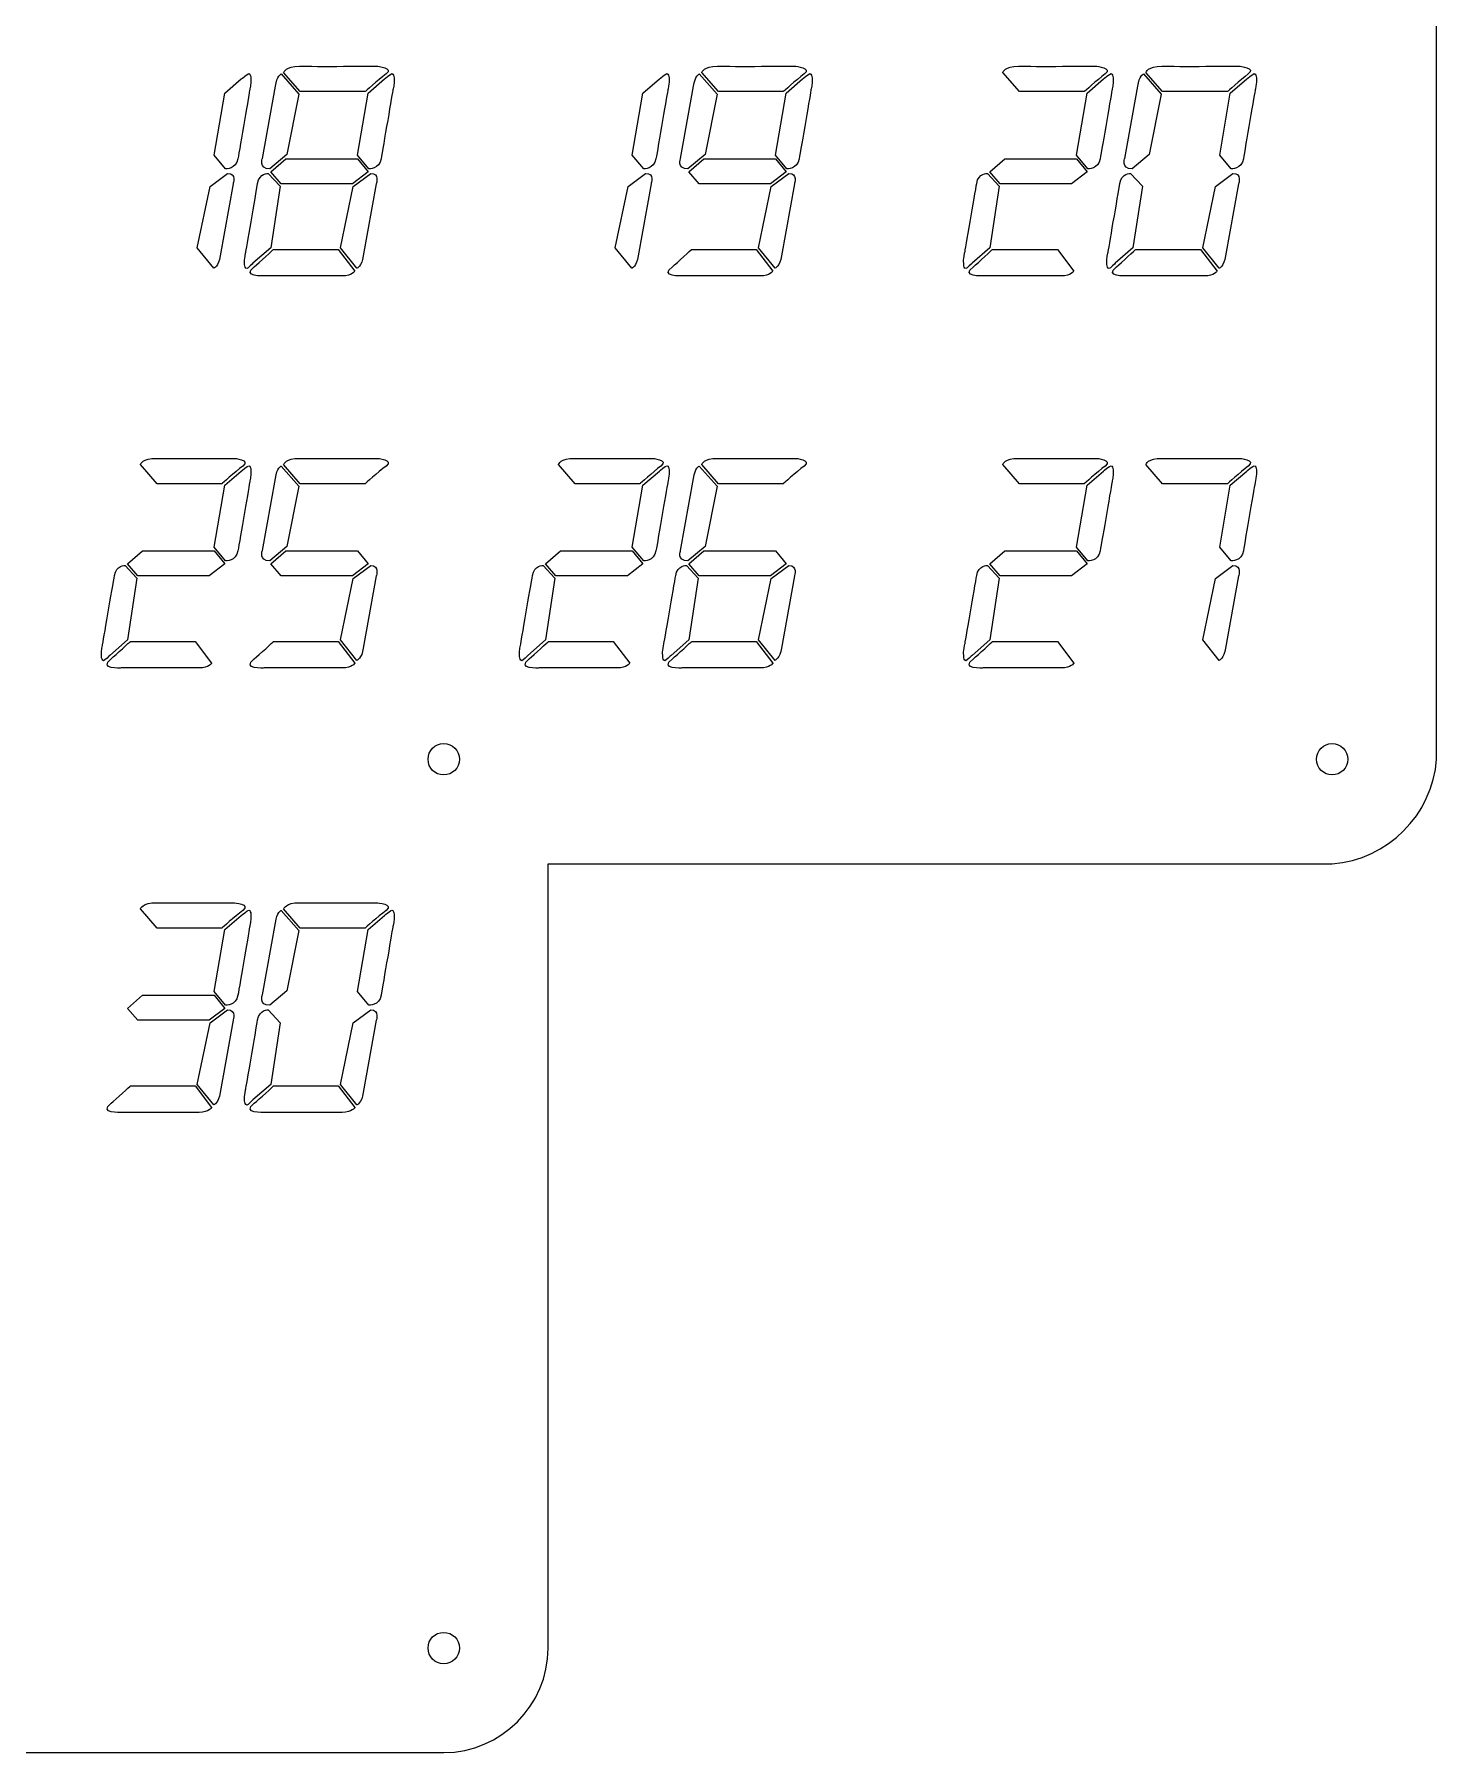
# Model space of a CAD drawing. Header units: millimetres. Extents: x 1990 to 2595, y 1357 to 1962.
# Drawn here: x 2326.2 to 2594.5, y 1357.1 to 1685.7 of the extents above; entities that cross this region are included whole.
import ezdxf

# ---------------------------------------------------------------- set-up
doc = ezdxf.new("R2010")
doc.units = ezdxf.units.MM

msp = doc.modelspace()

# ---------------------------------------------------------------- linework, layer by layer
at = {"color": 7, "linetype": 'Continuous', "lineweight": 25}
for p, q in [((2594.54, 1547.09), (2594.54, 1772.09)), ((2362.66, 1674.51), (2365.81, 1677.22)), ((2373.43, 1678.18), (2376.84, 1674.33)), ((2377.09, 1674.79), (2373.91, 1678.48)), ((2390.06, 1674.51), (2393.22, 1677.22)), ((2442.66, 1674.51), (2445.81, 1677.22)), ((2453.43, 1678.18), (2456.84, 1674.33)), ((2457.09, 1674.79), (2453.91, 1678.48)), ((2470.06, 1674.51), (2473.22, 1677.22)), ((2514.69, 1674.79), (2511.51, 1678.48)), ((2527.66, 1674.51), (2530.81, 1677.22)), ((2538.43, 1678.18), (2541.84, 1674.33)), ((2542.09, 1674.79), (2538.91, 1678.48)), ((2555.06, 1674.51), (2558.22, 1677.22)), ((2360.63, 1662.65), (2362.66, 1674.51)), ((2369.85, 1662.01), (2372.34, 1675.82)), ((2376.84, 1674.33), (2374.54, 1662.77)), ((2389.52, 1674.79), (2377.09, 1674.79)), ((2388.03, 1662.65), (2390.06, 1674.51)), ((2440.63, 1662.65), (2442.66, 1674.51)), ((2449.85, 1662.01), (2452.34, 1675.82)), ((2456.84, 1674.33), (2454.54, 1662.77)), ((2469.52, 1674.79), (2457.09, 1674.79)), ((2468.03, 1662.65), (2470.06, 1674.51)), ((2527.12, 1674.79), (2514.69, 1674.79)), ((2525.63, 1662.65), (2527.66, 1674.51)), ((2534.85, 1662.01), (2537.34, 1675.82)), ((2541.84, 1674.33), (2539.54, 1662.77)), ((2554.52, 1674.79), (2542.09, 1674.79)), ((2553.03, 1662.65), (2555.06, 1674.51)), ((2362.81, 1660.03), (2360.63, 1662.65)), ((2374.54, 1662.77), (2371.27, 1660.03)), ((2371.44, 1659.45), (2374.31, 1661.96)), ((2374.31, 1661.96), (2388.03, 1661.96)), ((2390.21, 1660.03), (2388.03, 1662.65)), ((2388.03, 1661.96), (2390.06, 1659.45)), ((2442.81, 1660.03), (2440.63, 1662.65)), ((2454.54, 1662.77), (2451.27, 1660.03)), ((2451.44, 1659.45), (2454.31, 1661.96)), ((2454.31, 1661.96), (2468.03, 1661.96)), ((2470.21, 1660.03), (2468.03, 1662.65)), ((2468.03, 1661.96), (2470.06, 1659.45)), ((2509.04, 1659.45), (2511.91, 1661.96)), ((2511.91, 1661.96), (2525.63, 1661.96)), ((2527.81, 1660.03), (2525.63, 1662.65)), ((2525.63, 1661.96), (2527.66, 1659.45)), ((2539.54, 1662.77), (2536.27, 1660.03)), ((2555.21, 1660.03), (2553.03, 1662.65)), ((2357.37, 1644.91), (2359.82, 1656.65)), ((2359.82, 1656.65), (2363.17, 1659.16)), ((2364.24, 1657.18), (2361.75, 1643.37)), ((2370.97, 1659.16), (2373.23, 1656.7)), ((2373.23, 1656.7), (2371.43, 1644.91)), ((2373.42, 1657.18), (2371.44, 1659.45)), ((2387.08, 1657.18), (2373.42, 1657.18)), ((2384.77, 1644.91), (2387.22, 1656.65)), ((2390.06, 1659.45), (2387.08, 1657.18)), ((2387.22, 1656.65), (2390.57, 1659.16)), ((2391.64, 1657.18), (2389.15, 1643.37)), ((2437.37, 1644.91), (2439.82, 1656.65)), ((2439.82, 1656.65), (2443.17, 1659.16)), ((2444.24, 1657.18), (2441.75, 1643.37)), ((2453.42, 1657.18), (2451.44, 1659.45)), ((2467.08, 1657.18), (2453.42, 1657.18)), ((2464.77, 1644.91), (2467.22, 1656.65)), ((2470.06, 1659.45), (2467.08, 1657.18)), ((2467.22, 1656.65), (2470.57, 1659.16)), ((2471.64, 1657.18), (2469.15, 1643.37)), ((2508.57, 1659.16), (2510.83, 1656.7)), ((2510.83, 1656.7), (2509.03, 1644.91)), ((2511.02, 1657.18), (2509.04, 1659.45)), ((2524.68, 1657.18), (2511.02, 1657.18)), ((2527.66, 1659.45), (2524.68, 1657.18)), ((2535.97, 1659.16), (2538.23, 1656.7)), ((2538.23, 1656.7), (2536.43, 1644.91)), ((2549.77, 1644.91), (2552.22, 1656.65)), ((2552.22, 1656.65), (2555.57, 1659.16)), ((2556.64, 1657.18), (2554.15, 1643.37)), ((2360.54, 1641), (2357.37, 1644.91)), ((2371.43, 1644.91), (2368.04, 1641.97)), ((2371.98, 1644.62), (2384.36, 1644.62)), ((2384.36, 1644.62), (2387.53, 1640.47)), ((2387.94, 1641), (2384.77, 1644.91)), ((2440.54, 1641), (2437.37, 1644.91)), ((2451.98, 1644.62), (2464.36, 1644.62)), ((2464.36, 1644.62), (2467.53, 1640.47)), ((2467.94, 1641), (2464.77, 1644.91)), ((2509.03, 1644.91), (2505.64, 1641.97)), ((2509.57, 1644.62), (2521.96, 1644.62)), ((2521.96, 1644.62), (2525.13, 1640.47)), ((2536.43, 1644.91), (2533.04, 1641.97)), ((2536.98, 1644.62), (2549.36, 1644.62)), ((2549.36, 1644.62), (2552.53, 1640.47)), ((2552.94, 1641), (2549.77, 1644.91)), ((2349.69, 1599.79), (2346.51, 1603.48)), ((2362.66, 1599.51), (2365.81, 1602.22)), ((2369.85, 1587.01), (2372.34, 1600.82)), ((2373.43, 1603.18), (2376.84, 1599.33)), ((2377.09, 1599.79), (2373.91, 1603.48)), ((2429.69, 1599.79), (2426.51, 1603.48)), ((2442.66, 1599.51), (2445.81, 1602.22)), ((2449.85, 1587.01), (2452.34, 1600.82)), ((2453.43, 1603.18), (2456.84, 1599.33)), ((2457.09, 1599.79), (2453.91, 1603.48)), ((2514.69, 1599.79), (2511.51, 1603.48)), ((2527.66, 1599.51), (2530.81, 1602.22)), ((2542.09, 1599.79), (2538.91, 1603.48)), ((2555.06, 1599.51), (2558.22, 1602.22)), ((2362.12, 1599.79), (2349.69, 1599.79)), ((2360.63, 1587.65), (2362.66, 1599.51)), ((2376.84, 1599.33), (2374.54, 1587.77)), ((2389.52, 1599.79), (2377.09, 1599.79)), ((2442.12, 1599.79), (2429.69, 1599.79)), ((2440.63, 1587.65), (2442.66, 1599.51)), ((2456.84, 1599.33), (2454.54, 1587.77)), ((2469.52, 1599.79), (2457.09, 1599.79)), ((2527.12, 1599.79), (2514.69, 1599.79)), ((2525.63, 1587.65), (2527.66, 1599.51)), ((2554.52, 1599.79), (2542.09, 1599.79)), ((2553.03, 1587.65), (2555.06, 1599.51)), ((2362.81, 1585.03), (2360.63, 1587.65)), ((2374.54, 1587.77), (2371.27, 1585.03)), ((2442.81, 1585.03), (2440.63, 1587.65)), ((2454.54, 1587.77), (2451.27, 1585.03)), ((2527.81, 1585.03), (2525.63, 1587.65)), ((2555.21, 1585.03), (2553.03, 1587.65)), ((2343.57, 1584.16), (2345.83, 1581.7)), ((2344.04, 1584.45), (2346.91, 1586.96)), ((2346.02, 1582.18), (2344.04, 1584.45)), ((2346.91, 1586.96), (2360.63, 1586.96)), ((2362.66, 1584.45), (2359.68, 1582.18)), ((2360.63, 1586.96), (2362.66, 1584.45)), ((2371.44, 1584.45), (2374.31, 1586.96)), ((2373.42, 1582.18), (2371.44, 1584.45)), ((2374.31, 1586.96), (2388.03, 1586.96)), ((2390.06, 1584.45), (2387.08, 1582.18)), ((2387.22, 1581.65), (2390.57, 1584.16)), ((2388.03, 1586.96), (2390.06, 1584.45)), ((2423.57, 1584.16), (2425.83, 1581.7)), ((2424.04, 1584.45), (2426.91, 1586.96)), ((2426.02, 1582.18), (2424.04, 1584.45)), ((2426.91, 1586.96), (2440.63, 1586.96)), ((2442.66, 1584.45), (2439.68, 1582.18)), ((2440.63, 1586.96), (2442.66, 1584.45)), ((2450.97, 1584.16), (2453.23, 1581.7)), ((2451.44, 1584.45), (2454.31, 1586.96)), ((2453.42, 1582.18), (2451.44, 1584.45)), ((2454.31, 1586.96), (2468.03, 1586.96)), ((2470.06, 1584.45), (2467.08, 1582.18)), ((2467.22, 1581.65), (2470.57, 1584.16)), ((2468.03, 1586.96), (2470.06, 1584.45)), ((2508.57, 1584.16), (2510.83, 1581.7)), ((2509.04, 1584.45), (2511.91, 1586.96)), ((2511.02, 1582.18), (2509.04, 1584.45)), ((2511.91, 1586.96), (2525.63, 1586.96)), ((2527.66, 1584.45), (2524.68, 1582.18)), ((2525.63, 1586.96), (2527.66, 1584.45)), ((2552.22, 1581.65), (2555.57, 1584.16)), ((2345.83, 1581.7), (2344.03, 1569.91)), ((2359.68, 1582.18), (2346.02, 1582.18)), ((2387.08, 1582.18), (2373.42, 1582.18)), ((2384.77, 1569.91), (2387.22, 1581.65)), ((2391.64, 1582.18), (2389.15, 1568.37)), ((2425.83, 1581.7), (2424.03, 1569.91)), ((2439.68, 1582.18), (2426.02, 1582.18)), ((2453.23, 1581.7), (2451.43, 1569.91)), ((2467.08, 1582.18), (2453.42, 1582.18)), ((2464.77, 1569.91), (2467.22, 1581.65)), ((2471.64, 1582.18), (2469.15, 1568.37)), ((2510.83, 1581.7), (2509.03, 1569.91)), ((2524.68, 1582.18), (2511.02, 1582.18)), ((2549.77, 1569.91), (2552.22, 1581.65)), ((2556.64, 1582.18), (2554.15, 1568.37)), ((2344.03, 1569.91), (2340.64, 1566.97)), ((2344.57, 1569.62), (2356.96, 1569.62)), ((2356.96, 1569.62), (2360.13, 1565.47)), ((2371.98, 1569.62), (2384.36, 1569.62)), ((2384.36, 1569.62), (2387.53, 1565.47)), ((2387.94, 1566), (2384.77, 1569.91)), ((2424.03, 1569.91), (2420.64, 1566.97)), ((2424.57, 1569.62), (2436.96, 1569.62)), ((2436.96, 1569.62), (2440.13, 1565.47)), ((2451.43, 1569.91), (2448.04, 1566.97)), ((2451.98, 1569.62), (2464.36, 1569.62)), ((2464.36, 1569.62), (2467.53, 1565.47)), ((2467.94, 1566), (2464.77, 1569.91)), ((2509.03, 1569.91), (2505.64, 1566.97)), ((2509.57, 1569.62), (2521.96, 1569.62)), ((2521.96, 1569.62), (2525.13, 1565.47)), ((2552.94, 1566), (2549.77, 1569.91)), ((2424.54, 1527.09), (2574.54, 1527.09)), ((2424.54, 1377.09), (2424.54, 1527.09)), ((2349.69, 1514.79), (2346.51, 1518.48)), ((2377.09, 1514.79), (2373.91, 1518.48)), ((2362.66, 1514.51), (2365.81, 1517.22)), ((2369.85, 1502.01), (2372.34, 1515.82)), ((2373.43, 1518.18), (2376.84, 1514.33)), ((2390.06, 1514.51), (2393.22, 1517.22)), ((2362.12, 1514.79), (2349.69, 1514.79)), ((2360.63, 1502.65), (2362.66, 1514.51)), ((2376.84, 1514.33), (2374.54, 1502.77)), ((2389.52, 1514.79), (2377.09, 1514.79)), ((2388.03, 1502.65), (2390.06, 1514.51)), ((2344.04, 1499.45), (2346.91, 1501.96)), ((2346.91, 1501.96), (2360.63, 1501.96)), ((2362.81, 1500.03), (2360.63, 1502.65)), ((2360.63, 1501.96), (2362.66, 1499.45)), ((2374.54, 1502.77), (2371.27, 1500.03)), ((2390.21, 1500.03), (2388.03, 1502.65)), ((2346.02, 1497.18), (2344.04, 1499.45)), ((2362.66, 1499.45), (2359.68, 1497.18)), ((2359.82, 1496.65), (2363.17, 1499.16)), ((2370.97, 1499.16), (2373.23, 1496.7)), ((2387.22, 1496.65), (2390.57, 1499.16)), ((2359.68, 1497.18), (2346.02, 1497.18)), ((2357.37, 1484.91), (2359.82, 1496.65)), ((2364.24, 1497.18), (2361.75, 1483.37)), ((2373.23, 1496.7), (2371.43, 1484.91)), ((2384.77, 1484.91), (2387.22, 1496.65)), ((2391.64, 1497.18), (2389.15, 1483.37)), ((2344.57, 1484.62), (2356.96, 1484.62)), ((2356.96, 1484.62), (2360.13, 1480.47)), ((2360.54, 1481), (2357.37, 1484.91)), ((2371.43, 1484.91), (2368.04, 1481.97)), ((2371.98, 1484.62), (2384.36, 1484.62)), ((2384.36, 1484.62), (2387.53, 1480.47)), ((2387.94, 1481), (2384.77, 1484.91)), ((2179.54, 1357.09), (2404.54, 1357.09))]:
    msp.add_line(p, q, dxfattribs=at)
for centre in [(2404.54, 1547.09), (2574.54, 1547.09), (2404.54, 1377.09)]:
    msp.add_circle(centre, 3, dxfattribs=at)
for centre, radius, start, end in [((2572.82, 1548.81), 21.79, 274.5352, 355.4648), ((2404.35, 1377.29), 20.2, 270.5517, 359.4483)]:
    msp.add_arc(centre, radius, start, end, dxfattribs=at)
for points in [[(2373.91, 1678.48), (2373.91, 1678.48), (2374.29, 1679.69), (2376.95, 1679.65)], [(2376.95, 1679.65), (2379.61, 1679.6), (2391.78, 1679.65), (2391.78, 1679.65)], [(2391.78, 1679.65), (2391.78, 1679.65), (2395.1, 1679.38), (2393.5, 1678.18)], [(2453.91, 1678.48), (2453.91, 1678.48), (2454.29, 1679.69), (2456.95, 1679.65)], [(2456.95, 1679.65), (2459.61, 1679.6), (2471.78, 1679.65), (2471.78, 1679.65)], [(2471.78, 1679.65), (2471.78, 1679.65), (2475.1, 1679.38), (2473.5, 1678.18)], [(2511.51, 1678.48), (2511.51, 1678.48), (2511.89, 1679.69), (2514.55, 1679.65)], [(2514.55, 1679.65), (2517.21, 1679.6), (2529.38, 1679.65), (2529.38, 1679.65)], [(2529.38, 1679.65), (2529.38, 1679.65), (2532.7, 1679.38), (2531.1, 1678.18)], [(2538.91, 1678.48), (2538.91, 1678.48), (2539.29, 1679.69), (2541.95, 1679.65)], [(2541.95, 1679.65), (2544.61, 1679.6), (2556.78, 1679.65), (2556.78, 1679.65)], [(2556.78, 1679.65), (2556.78, 1679.65), (2560.1, 1679.38), (2558.5, 1678.18)], [(2365.81, 1677.22), (2365.81, 1677.22), (2367.06, 1678.28), (2367.23, 1678.24)], [(2367.23, 1678.24), (2367.51, 1678.18), (2367.62, 1677.76), (2367.65, 1677.44)], [(2367.65, 1677.44), (2367.75, 1676.35), (2367.42, 1675.11), (2367.42, 1675.11)], [(2372.34, 1675.82), (2372.62, 1677.85), (2373.43, 1678.18), (2373.43, 1678.18)], [(2393.5, 1678.18), (2391.91, 1676.97), (2389.52, 1674.79), (2389.52, 1674.79)], [(2393.22, 1677.22), (2393.22, 1677.22), (2394.46, 1678.28), (2394.63, 1678.24)], [(2394.63, 1678.24), (2394.91, 1678.18), (2395.02, 1677.76), (2395.05, 1677.44)], [(2395.05, 1677.44), (2395.15, 1676.35), (2394.82, 1675.11), (2394.82, 1675.11)], [(2445.81, 1677.22), (2445.81, 1677.22), (2447.06, 1678.28), (2447.23, 1678.24)], [(2447.23, 1678.24), (2447.51, 1678.18), (2447.62, 1677.76), (2447.65, 1677.44)], [(2447.65, 1677.44), (2447.75, 1676.35), (2447.42, 1675.11), (2447.42, 1675.11)], [(2452.34, 1675.82), (2452.62, 1677.85), (2453.43, 1678.18), (2453.43, 1678.18)], [(2473.5, 1678.18), (2471.91, 1676.97), (2469.52, 1674.79), (2469.52, 1674.79)], [(2473.22, 1677.22), (2473.22, 1677.22), (2474.46, 1678.28), (2474.63, 1678.24)], [(2474.63, 1678.24), (2474.91, 1678.18), (2475.02, 1677.76), (2475.05, 1677.44)], [(2475.05, 1677.44), (2475.15, 1676.35), (2474.82, 1675.11), (2474.82, 1675.11)], [(2531.1, 1678.18), (2529.51, 1676.97), (2527.12, 1674.79), (2527.12, 1674.79)], [(2530.81, 1677.22), (2530.81, 1677.22), (2532.06, 1678.28), (2532.23, 1678.24)], [(2532.23, 1678.24), (2532.51, 1678.18), (2532.62, 1677.76), (2532.65, 1677.44)], [(2532.65, 1677.44), (2532.75, 1676.35), (2532.42, 1675.11), (2532.42, 1675.11)], [(2537.34, 1675.82), (2537.62, 1677.85), (2538.43, 1678.18), (2538.43, 1678.18)], [(2558.5, 1678.18), (2556.91, 1676.97), (2554.52, 1674.79), (2554.52, 1674.79)], [(2558.22, 1677.22), (2558.22, 1677.22), (2559.46, 1678.28), (2559.63, 1678.24)], [(2559.63, 1678.24), (2559.91, 1678.18), (2560.02, 1677.76), (2560.05, 1677.44)], [(2560.05, 1677.44), (2560.15, 1676.35), (2559.82, 1675.11), (2559.82, 1675.11)], [(2367.42, 1675.11), (2367.42, 1675.11), (2365.5, 1663.98), (2365.16, 1661.96)], [(2394.82, 1675.11), (2394.82, 1675.11), (2392.9, 1663.98), (2392.56, 1661.96)], [(2447.42, 1675.11), (2447.42, 1675.11), (2445.5, 1663.98), (2445.16, 1661.96)], [(2474.82, 1675.11), (2474.82, 1675.11), (2472.9, 1663.98), (2472.56, 1661.96)], [(2532.42, 1675.11), (2532.42, 1675.11), (2530.5, 1663.98), (2530.16, 1661.96)], [(2559.82, 1675.11), (2559.82, 1675.11), (2557.9, 1663.98), (2557.56, 1661.96)], [(2365.16, 1661.96), (2364.82, 1659.93), (2362.81, 1660.03), (2362.81, 1660.03)], [(2371.27, 1660.03), (2369.09, 1660.03), (2369.85, 1662.01), (2369.85, 1662.01)], [(2392.56, 1661.96), (2392.23, 1659.93), (2390.21, 1660.03), (2390.21, 1660.03)], [(2445.16, 1661.96), (2444.82, 1659.93), (2442.81, 1660.03), (2442.81, 1660.03)], [(2451.27, 1660.03), (2449.09, 1660.03), (2449.85, 1662.01), (2449.85, 1662.01)], [(2472.56, 1661.96), (2472.23, 1659.93), (2470.21, 1660.03), (2470.21, 1660.03)], [(2530.16, 1661.96), (2529.82, 1659.93), (2527.81, 1660.03), (2527.81, 1660.03)], [(2536.27, 1660.03), (2534.09, 1660.03), (2534.85, 1662.01), (2534.85, 1662.01)], [(2557.56, 1661.96), (2557.23, 1659.93), (2555.21, 1660.03), (2555.21, 1660.03)], [(2363.17, 1659.16), (2364.95, 1659.16), (2364.24, 1657.18), (2364.24, 1657.18)], [(2366.67, 1644.08), (2366.67, 1644.08), (2368.59, 1655.21), (2368.93, 1657.23)], [(2368.93, 1657.23), (2369.26, 1659.25), (2370.97, 1659.16), (2370.97, 1659.16)], [(2390.57, 1659.16), (2392.35, 1659.16), (2391.64, 1657.18), (2391.64, 1657.18)], [(2443.17, 1659.16), (2444.95, 1659.16), (2444.24, 1657.18), (2444.24, 1657.18)], [(2470.57, 1659.16), (2472.35, 1659.16), (2471.64, 1657.18), (2471.64, 1657.18)], [(2504.27, 1644.08), (2504.27, 1644.08), (2506.19, 1655.21), (2506.53, 1657.23)], [(2506.53, 1657.23), (2506.86, 1659.25), (2508.57, 1659.16), (2508.57, 1659.16)], [(2531.67, 1644.08), (2531.67, 1644.08), (2533.59, 1655.21), (2533.93, 1657.23)], [(2533.93, 1657.23), (2534.26, 1659.25), (2535.97, 1659.16), (2535.97, 1659.16)], [(2555.57, 1659.16), (2557.35, 1659.16), (2556.64, 1657.18), (2556.64, 1657.18)], [(2361.75, 1643.37), (2361.47, 1641.34), (2360.54, 1641), (2360.54, 1641)], [(2366.44, 1641.75), (2366.34, 1642.83), (2366.67, 1644.08), (2366.67, 1644.08)], [(2368.29, 1641.31), (2369.2, 1642.05), (2371.98, 1644.62), (2371.98, 1644.62)], [(2389.15, 1643.37), (2388.87, 1641.34), (2387.94, 1641), (2387.94, 1641)], [(2441.75, 1643.37), (2441.47, 1641.34), (2440.54, 1641), (2440.54, 1641)], [(2448.29, 1641.31), (2449.2, 1642.05), (2451.98, 1644.62), (2451.98, 1644.62)], [(2469.15, 1643.37), (2468.87, 1641.34), (2467.94, 1641), (2467.94, 1641)], [(2504.04, 1641.75), (2503.93, 1642.83), (2504.27, 1644.08), (2504.27, 1644.08)], [(2505.89, 1641.31), (2506.8, 1642.05), (2509.57, 1644.62), (2509.57, 1644.62)], [(2531.44, 1641.75), (2531.34, 1642.83), (2531.67, 1644.08), (2531.67, 1644.08)], [(2533.29, 1641.31), (2534.2, 1642.05), (2536.98, 1644.62), (2536.98, 1644.62)], [(2554.15, 1643.37), (2553.87, 1641.34), (2552.94, 1641), (2552.94, 1641)], [(2370.19, 1639.55), (2370.19, 1639.55), (2365.74, 1639.26), (2368.29, 1641.31)], [(2366.86, 1640.94), (2366.58, 1641), (2366.47, 1641.43), (2366.44, 1641.75)], [(2368.04, 1641.97), (2368.04, 1641.97), (2367.03, 1640.91), (2366.86, 1640.94)], [(2450.19, 1639.55), (2450.19, 1639.55), (2445.74, 1639.26), (2448.29, 1641.31)], [(2507.79, 1639.55), (2507.79, 1639.55), (2503.34, 1639.26), (2505.89, 1641.31)], [(2504.46, 1640.94), (2504.18, 1641), (2504.07, 1641.43), (2504.04, 1641.75)], [(2505.64, 1641.97), (2505.64, 1641.97), (2504.63, 1640.91), (2504.46, 1640.94)], [(2535.19, 1639.55), (2535.19, 1639.55), (2530.74, 1639.26), (2533.29, 1641.31)], [(2531.86, 1640.94), (2531.58, 1641), (2531.47, 1641.43), (2531.44, 1641.75)], [(2533.04, 1641.97), (2533.04, 1641.97), (2532.03, 1640.91), (2531.86, 1640.94)], [(2346.51, 1603.48), (2346.51, 1603.48), (2346.89, 1604.69), (2349.55, 1604.65)], [(2349.55, 1604.65), (2352.21, 1604.6), (2364.38, 1604.65), (2364.38, 1604.65)], [(2364.38, 1604.65), (2364.38, 1604.65), (2367.7, 1604.38), (2366.1, 1603.18)], [(2373.91, 1603.48), (2373.91, 1603.48), (2374.29, 1604.69), (2376.95, 1604.65)], [(2376.95, 1604.65), (2379.61, 1604.6), (2391.78, 1604.65), (2391.78, 1604.65)], [(2391.78, 1604.65), (2391.78, 1604.65), (2395.1, 1604.38), (2393.5, 1603.18)], [(2426.51, 1603.48), (2426.51, 1603.48), (2426.89, 1604.69), (2429.55, 1604.65)], [(2429.55, 1604.65), (2432.21, 1604.6), (2444.38, 1604.65), (2444.38, 1604.65)], [(2444.38, 1604.65), (2444.38, 1604.65), (2447.7, 1604.38), (2446.1, 1603.18)], [(2453.91, 1603.48), (2453.91, 1603.48), (2454.29, 1604.69), (2456.95, 1604.65)], [(2456.95, 1604.65), (2459.61, 1604.6), (2471.78, 1604.65), (2471.78, 1604.65)], [(2471.78, 1604.65), (2471.78, 1604.65), (2475.1, 1604.38), (2473.5, 1603.18)], [(2511.51, 1603.48), (2511.51, 1603.48), (2511.89, 1604.69), (2514.55, 1604.65)], [(2514.55, 1604.65), (2517.21, 1604.6), (2529.38, 1604.65), (2529.38, 1604.65)], [(2529.38, 1604.65), (2529.38, 1604.65), (2532.7, 1604.38), (2531.1, 1603.18)], [(2538.91, 1603.48), (2538.91, 1603.48), (2539.29, 1604.69), (2541.95, 1604.65)], [(2541.95, 1604.65), (2544.61, 1604.6), (2556.78, 1604.65), (2556.78, 1604.65)], [(2556.78, 1604.65), (2556.78, 1604.65), (2560.1, 1604.38), (2558.5, 1603.18)], [(2366.1, 1603.18), (2364.51, 1601.97), (2362.12, 1599.79), (2362.12, 1599.79)], [(2365.81, 1602.22), (2365.81, 1602.22), (2367.06, 1603.28), (2367.23, 1603.24)], [(2367.23, 1603.24), (2367.51, 1603.18), (2367.62, 1602.76), (2367.65, 1602.44)], [(2367.65, 1602.44), (2367.75, 1601.35), (2367.42, 1600.11), (2367.42, 1600.11)], [(2372.34, 1600.82), (2372.62, 1602.85), (2373.43, 1603.18), (2373.43, 1603.18)], [(2393.5, 1603.18), (2391.91, 1601.97), (2389.52, 1599.79), (2389.52, 1599.79)], [(2446.1, 1603.18), (2444.51, 1601.97), (2442.12, 1599.79), (2442.12, 1599.79)], [(2445.81, 1602.22), (2445.81, 1602.22), (2447.06, 1603.28), (2447.23, 1603.24)], [(2447.23, 1603.24), (2447.51, 1603.18), (2447.62, 1602.76), (2447.65, 1602.44)], [(2447.65, 1602.44), (2447.75, 1601.35), (2447.42, 1600.11), (2447.42, 1600.11)], [(2452.34, 1600.82), (2452.62, 1602.85), (2453.43, 1603.18), (2453.43, 1603.18)], [(2473.5, 1603.18), (2471.91, 1601.97), (2469.52, 1599.79), (2469.52, 1599.79)], [(2531.1, 1603.18), (2529.51, 1601.97), (2527.12, 1599.79), (2527.12, 1599.79)], [(2530.81, 1602.22), (2530.81, 1602.22), (2532.06, 1603.28), (2532.23, 1603.24)], [(2532.23, 1603.24), (2532.51, 1603.18), (2532.62, 1602.76), (2532.65, 1602.44)], [(2532.65, 1602.44), (2532.75, 1601.35), (2532.42, 1600.11), (2532.42, 1600.11)], [(2558.5, 1603.18), (2556.91, 1601.97), (2554.52, 1599.79), (2554.52, 1599.79)], [(2558.22, 1602.22), (2558.22, 1602.22), (2559.46, 1603.28), (2559.63, 1603.24)], [(2559.63, 1603.24), (2559.91, 1603.18), (2560.02, 1602.76), (2560.05, 1602.44)], [(2560.05, 1602.44), (2560.15, 1601.35), (2559.82, 1600.11), (2559.82, 1600.11)], [(2367.42, 1600.11), (2367.42, 1600.11), (2365.5, 1588.98), (2365.16, 1586.96)], [(2447.42, 1600.11), (2447.42, 1600.11), (2445.5, 1588.98), (2445.16, 1586.96)], [(2532.42, 1600.11), (2532.42, 1600.11), (2530.5, 1588.98), (2530.16, 1586.96)], [(2559.82, 1600.11), (2559.82, 1600.11), (2557.9, 1588.98), (2557.56, 1586.96)], [(2341.53, 1582.23), (2341.86, 1584.25), (2343.57, 1584.16), (2343.57, 1584.16)], [(2365.16, 1586.96), (2364.82, 1584.93), (2362.81, 1585.03), (2362.81, 1585.03)], [(2371.27, 1585.03), (2369.09, 1585.03), (2369.85, 1587.01), (2369.85, 1587.01)], [(2390.57, 1584.16), (2392.35, 1584.16), (2391.64, 1582.18), (2391.64, 1582.18)], [(2421.53, 1582.23), (2421.86, 1584.25), (2423.57, 1584.16), (2423.57, 1584.16)], [(2445.16, 1586.96), (2444.82, 1584.93), (2442.81, 1585.03), (2442.81, 1585.03)], [(2448.93, 1582.23), (2449.26, 1584.25), (2450.97, 1584.16), (2450.97, 1584.16)], [(2451.27, 1585.03), (2449.09, 1585.03), (2449.85, 1587.01), (2449.85, 1587.01)], [(2470.57, 1584.16), (2472.35, 1584.16), (2471.64, 1582.18), (2471.64, 1582.18)], [(2506.53, 1582.23), (2506.86, 1584.25), (2508.57, 1584.16), (2508.57, 1584.16)], [(2530.16, 1586.96), (2529.82, 1584.93), (2527.81, 1585.03), (2527.81, 1585.03)], [(2557.56, 1586.96), (2557.23, 1584.93), (2555.21, 1585.03), (2555.21, 1585.03)], [(2555.57, 1584.16), (2557.35, 1584.16), (2556.64, 1582.18), (2556.64, 1582.18)], [(2339.27, 1569.08), (2339.27, 1569.08), (2341.19, 1580.21), (2341.53, 1582.23)], [(2419.27, 1569.08), (2419.27, 1569.08), (2421.19, 1580.21), (2421.53, 1582.23)], [(2446.67, 1569.08), (2446.67, 1569.08), (2448.59, 1580.21), (2448.93, 1582.23)], [(2504.27, 1569.08), (2504.27, 1569.08), (2506.19, 1580.21), (2506.53, 1582.23)], [(2339.04, 1566.75), (2338.93, 1567.83), (2339.27, 1569.08), (2339.27, 1569.08)], [(2340.89, 1566.31), (2341.8, 1567.05), (2344.57, 1569.62), (2344.57, 1569.62)], [(2368.29, 1566.31), (2369.2, 1567.05), (2371.98, 1569.62), (2371.98, 1569.62)], [(2389.15, 1568.37), (2388.87, 1566.34), (2387.94, 1566), (2387.94, 1566)], [(2419.04, 1566.75), (2418.93, 1567.83), (2419.27, 1569.08), (2419.27, 1569.08)], [(2420.89, 1566.31), (2421.8, 1567.05), (2424.57, 1569.62), (2424.57, 1569.62)], [(2446.44, 1566.75), (2446.34, 1567.83), (2446.67, 1569.08), (2446.67, 1569.08)], [(2448.29, 1566.31), (2449.2, 1567.05), (2451.98, 1569.62), (2451.98, 1569.62)], [(2469.15, 1568.37), (2468.87, 1566.34), (2467.94, 1566), (2467.94, 1566)], [(2504.04, 1566.75), (2503.93, 1567.83), (2504.27, 1569.08), (2504.27, 1569.08)], [(2505.89, 1566.31), (2506.8, 1567.05), (2509.57, 1569.62), (2509.57, 1569.62)], [(2554.15, 1568.37), (2553.87, 1566.34), (2552.94, 1566), (2552.94, 1566)], [(2342.79, 1564.55), (2342.79, 1564.55), (2338.34, 1564.26), (2340.89, 1566.31)], [(2339.46, 1565.94), (2339.18, 1566), (2339.07, 1566.43), (2339.04, 1566.75)], [(2340.64, 1566.97), (2340.64, 1566.97), (2339.63, 1565.91), (2339.46, 1565.94)], [(2370.19, 1564.55), (2370.19, 1564.55), (2365.74, 1564.26), (2368.29, 1566.31)], [(2422.79, 1564.55), (2422.79, 1564.55), (2418.34, 1564.26), (2420.89, 1566.31)], [(2419.46, 1565.94), (2419.18, 1566), (2419.07, 1566.43), (2419.04, 1566.75)], [(2420.64, 1566.97), (2420.64, 1566.97), (2419.63, 1565.91), (2419.46, 1565.94)], [(2450.19, 1564.55), (2450.19, 1564.55), (2445.74, 1564.26), (2448.29, 1566.31)], [(2446.86, 1565.94), (2446.58, 1566), (2446.47, 1566.43), (2446.44, 1566.75)], [(2448.04, 1566.97), (2448.04, 1566.97), (2447.03, 1565.91), (2446.86, 1565.94)], [(2507.79, 1564.55), (2507.79, 1564.55), (2503.34, 1564.26), (2505.89, 1566.31)], [(2504.46, 1565.94), (2504.18, 1566), (2504.07, 1566.43), (2504.04, 1566.75)], [(2505.64, 1566.97), (2505.64, 1566.97), (2504.63, 1565.91), (2504.46, 1565.94)], [(2346.51, 1518.48), (2346.51, 1518.48), (2346.89, 1519.69), (2349.55, 1519.65)], [(2349.55, 1519.65), (2352.21, 1519.6), (2364.38, 1519.65), (2364.38, 1519.65)], [(2364.38, 1519.65), (2364.38, 1519.65), (2367.7, 1519.38), (2366.1, 1518.18)], [(2373.91, 1518.48), (2373.91, 1518.48), (2374.29, 1519.69), (2376.95, 1519.65)], [(2376.95, 1519.65), (2379.61, 1519.6), (2391.78, 1519.65), (2391.78, 1519.65)], [(2391.78, 1519.65), (2391.78, 1519.65), (2395.1, 1519.38), (2393.5, 1518.18)], [(2366.1, 1518.18), (2364.51, 1516.97), (2362.12, 1514.79), (2362.12, 1514.79)], [(2367.42, 1515.11), (2367.42, 1515.11), (2365.5, 1503.98), (2365.16, 1501.96)], [(2365.81, 1517.22), (2365.81, 1517.22), (2367.06, 1518.28), (2367.23, 1518.24)], [(2367.23, 1518.24), (2367.51, 1518.18), (2367.62, 1517.76), (2367.65, 1517.44)], [(2367.65, 1517.44), (2367.75, 1516.35), (2367.42, 1515.11), (2367.42, 1515.11)], [(2372.34, 1515.82), (2372.62, 1517.85), (2373.43, 1518.18), (2373.43, 1518.18)], [(2393.5, 1518.18), (2391.91, 1516.97), (2389.52, 1514.79), (2389.52, 1514.79)], [(2394.82, 1515.11), (2394.82, 1515.11), (2392.9, 1503.98), (2392.56, 1501.96)], [(2393.22, 1517.22), (2393.22, 1517.22), (2394.46, 1518.28), (2394.63, 1518.24)], [(2394.63, 1518.24), (2394.91, 1518.18), (2395.02, 1517.76), (2395.05, 1517.44)], [(2395.05, 1517.44), (2395.15, 1516.35), (2394.82, 1515.11), (2394.82, 1515.11)], [(2365.16, 1501.96), (2364.82, 1499.93), (2362.81, 1500.03), (2362.81, 1500.03)], [(2371.27, 1500.03), (2369.09, 1500.03), (2369.85, 1502.01), (2369.85, 1502.01)], [(2392.56, 1501.96), (2392.23, 1499.93), (2390.21, 1500.03), (2390.21, 1500.03)], [(2363.17, 1499.16), (2364.95, 1499.16), (2364.24, 1497.18), (2364.24, 1497.18)], [(2368.93, 1497.23), (2369.26, 1499.25), (2370.97, 1499.16), (2370.97, 1499.16)], [(2390.57, 1499.16), (2392.35, 1499.16), (2391.64, 1497.18), (2391.64, 1497.18)], [(2366.67, 1484.08), (2366.67, 1484.08), (2368.59, 1495.21), (2368.93, 1497.23)], [(2340.89, 1481.31), (2341.8, 1482.05), (2344.57, 1484.62), (2344.57, 1484.62)], [(2361.75, 1483.37), (2361.47, 1481.34), (2360.54, 1481), (2360.54, 1481)], [(2366.44, 1481.75), (2366.34, 1482.83), (2366.67, 1484.08), (2366.67, 1484.08)], [(2368.29, 1481.31), (2369.2, 1482.05), (2371.98, 1484.62), (2371.98, 1484.62)], [(2389.15, 1483.37), (2388.87, 1481.34), (2387.94, 1481), (2387.94, 1481)], [(2342.79, 1479.55), (2342.79, 1479.55), (2338.34, 1479.26), (2340.89, 1481.31)], [(2370.19, 1479.55), (2370.19, 1479.55), (2365.74, 1479.26), (2368.29, 1481.31)], [(2366.86, 1480.94), (2366.58, 1481), (2366.47, 1481.43), (2366.44, 1481.75)], [(2368.04, 1481.97), (2368.04, 1481.97), (2367.03, 1480.91), (2366.86, 1480.94)]]:
    msp.add_open_spline(points, degree=3, dxfattribs=at)
for points in [[(2387.53, 1640.47), (2387.53, 1640.47), (2387, 1639.55), (2383.23, 1639.55), (2370.19, 1639.55), (2370.19, 1639.55)], [(2467.53, 1640.47), (2467.53, 1640.47), (2467, 1639.55), (2463.23, 1639.55), (2450.19, 1639.55), (2450.19, 1639.55)], [(2525.13, 1640.47), (2525.13, 1640.47), (2524.6, 1639.55), (2520.83, 1639.55), (2507.79, 1639.55), (2507.79, 1639.55)], [(2552.53, 1640.47), (2552.53, 1640.47), (2552, 1639.55), (2548.23, 1639.55), (2535.19, 1639.55), (2535.19, 1639.55)], [(2360.13, 1565.47), (2360.13, 1565.47), (2359.6, 1564.55), (2355.83, 1564.55), (2342.79, 1564.55), (2342.79, 1564.55)], [(2387.53, 1565.47), (2387.53, 1565.47), (2387, 1564.55), (2383.23, 1564.55), (2370.19, 1564.55), (2370.19, 1564.55)], [(2440.13, 1565.47), (2440.13, 1565.47), (2439.6, 1564.55), (2435.83, 1564.55), (2422.79, 1564.55), (2422.79, 1564.55)], [(2467.53, 1565.47), (2467.53, 1565.47), (2467, 1564.55), (2463.23, 1564.55), (2450.19, 1564.55), (2450.19, 1564.55)], [(2525.13, 1565.47), (2525.13, 1565.47), (2524.6, 1564.55), (2520.83, 1564.55), (2507.79, 1564.55), (2507.79, 1564.55)], [(2360.13, 1480.47), (2360.13, 1480.47), (2359.6, 1479.55), (2355.83, 1479.55), (2342.79, 1479.55), (2342.79, 1479.55)], [(2387.53, 1480.47), (2387.53, 1480.47), (2387, 1479.55), (2383.23, 1479.55), (2370.19, 1479.55), (2370.19, 1479.55)]]:
    msp.add_open_spline(points, degree=3, knots=[0, 0, 0, 0, 0.5, 0.5, 1, 1, 1, 1], dxfattribs=at)

doc.saveas('drawing.dxf')
